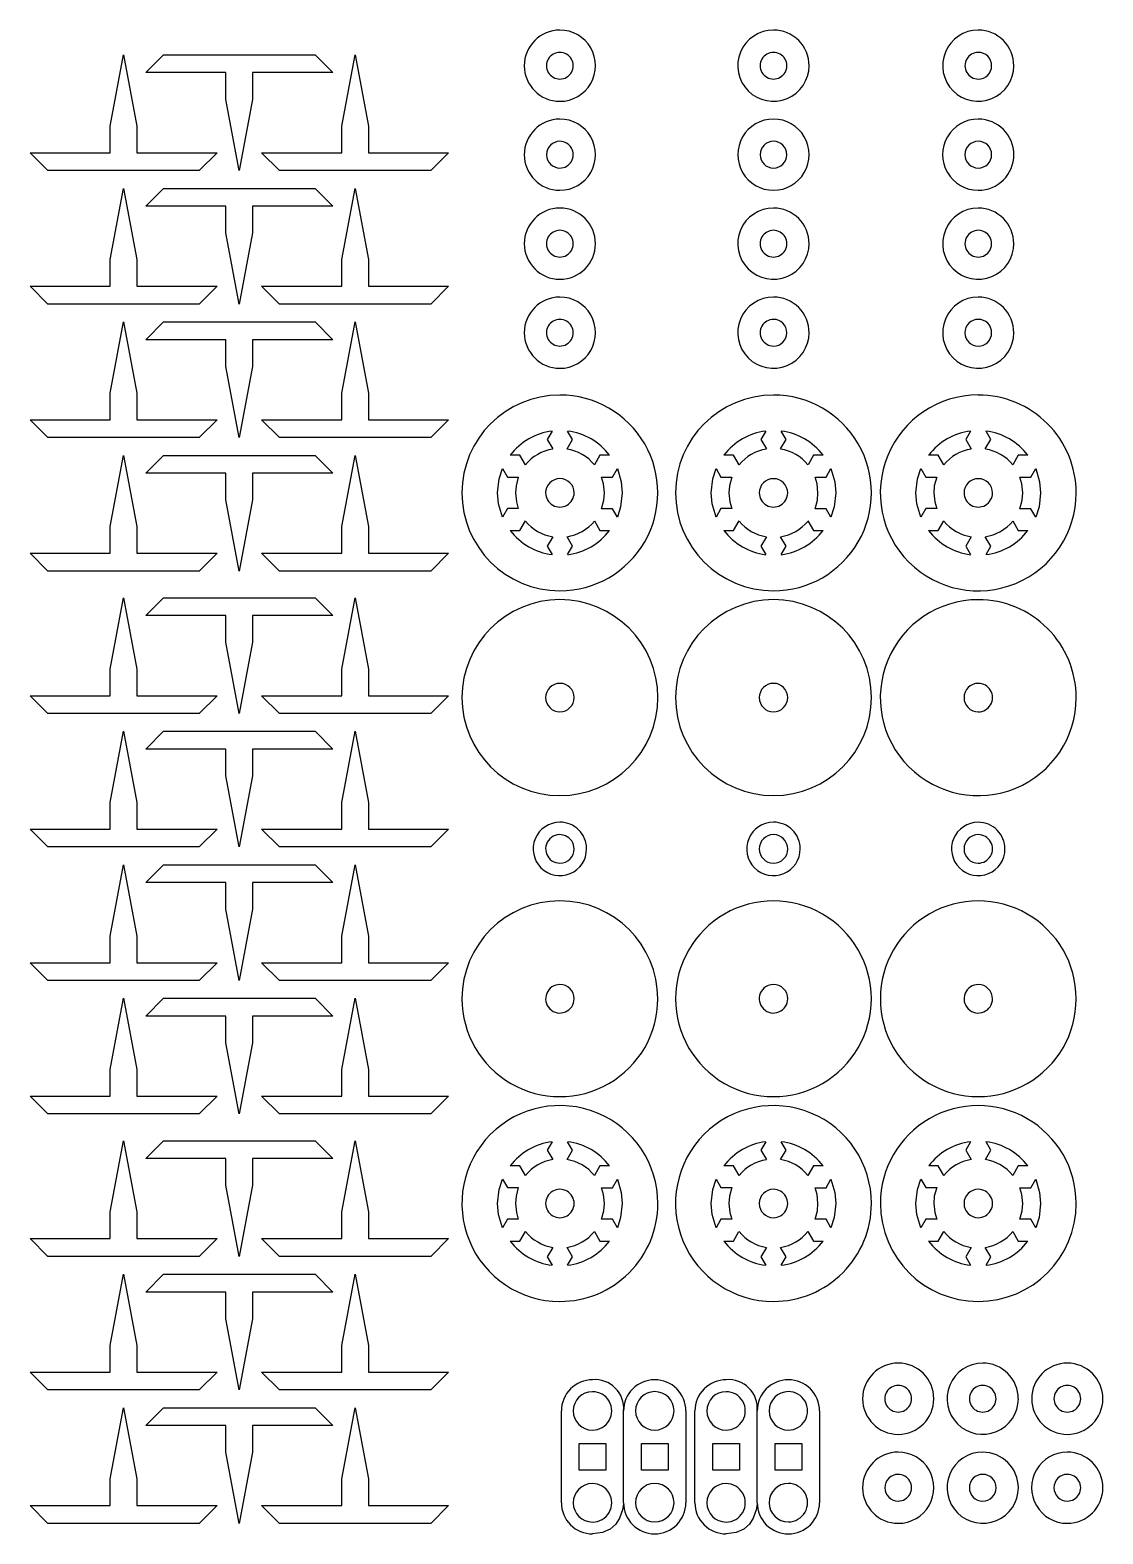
# Model space of a CAD drawing. Header units: millimetres. Extents: x -2305 to 1184, y -190 to 1638.
# Drawn here: x -1362.4 to -1181.7, y -12.9 to 240.5 of the extents above; entities that cross this region are included whole.
import ezdxf

# ---------------------------------------------------------------- set-up
doc = ezdxf.new("R2010")
doc.units = ezdxf.units.MM

msp = doc.modelspace()

# ---------------------------------------------------------------- linework, layer by layer
at = {"color": 7, "linetype": 'Continuous'}
for p, q in [((-1348.87, 224.3), (-1346.62, 236.3)), ((-1346.62, 236.3), (-1344.37, 224.3)), ((-1342.87, 233.3), (-1339.87, 236.3)), ((-1339.87, 236.3), (-1314.38, 236.3)), ((-1314.38, 236.3), (-1311.39, 233.3)), ((-1309.89, 224.3), (-1307.64, 236.3)), ((-1307.64, 236.3), (-1305.39, 224.3)), ((-1329.38, 233.3), (-1342.87, 233.3)), ((-1329.38, 228.8), (-1329.38, 233.3)), ((-1311.39, 233.3), (-1324.88, 233.3)), ((-1324.88, 233.3), (-1324.88, 228.8)), ((-1327.13, 216.8), (-1329.38, 228.8)), ((-1324.88, 228.8), (-1327.13, 216.8)), ((-1348.87, 219.8), (-1348.87, 224.3)), ((-1344.37, 224.3), (-1344.37, 219.8)), ((-1309.89, 219.8), (-1309.89, 224.3)), ((-1305.39, 224.3), (-1305.39, 219.8)), ((-1359.37, 216.8), (-1362.36, 219.8)), ((-1362.36, 219.8), (-1348.87, 219.8)), ((-1344.37, 219.8), (-1330.88, 219.8)), ((-1330.88, 219.8), (-1333.88, 216.8)), ((-1320.38, 216.8), (-1323.38, 219.8)), ((-1323.38, 219.8), (-1309.89, 219.8)), ((-1305.39, 219.8), (-1291.89, 219.8)), ((-1291.89, 219.8), (-1294.89, 216.8)), ((-1333.88, 216.8), (-1359.37, 216.8)), ((-1294.89, 216.8), (-1320.38, 216.8)), ((-1348.87, 201.81), (-1346.62, 213.8)), ((-1346.62, 213.8), (-1344.37, 201.81)), ((-1342.87, 210.8), (-1339.87, 213.8)), ((-1339.87, 213.8), (-1314.38, 213.8)), ((-1314.38, 213.8), (-1311.39, 210.8)), ((-1309.89, 201.81), (-1307.64, 213.8)), ((-1307.64, 213.8), (-1305.39, 201.81)), ((-1329.38, 210.8), (-1342.87, 210.8)), ((-1329.38, 206.3), (-1329.38, 210.8)), ((-1311.39, 210.8), (-1324.88, 210.8)), ((-1324.88, 210.8), (-1324.88, 206.3)), ((-1327.13, 194.31), (-1329.38, 206.3)), ((-1324.88, 206.3), (-1327.13, 194.31)), ((-1348.87, 197.31), (-1348.87, 201.81)), ((-1344.37, 201.81), (-1344.37, 197.31)), ((-1309.89, 197.31), (-1309.89, 201.81)), ((-1305.39, 201.81), (-1305.39, 197.31)), ((-1359.37, 194.31), (-1362.36, 197.31)), ((-1362.36, 197.31), (-1348.87, 197.31)), ((-1344.37, 197.31), (-1330.88, 197.31)), ((-1330.88, 197.31), (-1333.88, 194.31)), ((-1320.38, 194.31), (-1323.38, 197.31)), ((-1323.38, 197.31), (-1309.89, 197.31)), ((-1305.39, 197.31), (-1291.89, 197.31)), ((-1291.89, 197.31), (-1294.89, 194.31)), ((-1333.88, 194.31), (-1359.37, 194.31)), ((-1294.89, 194.31), (-1320.38, 194.31)), ((-1348.87, 179.32), (-1346.62, 191.31)), ((-1346.62, 191.31), (-1344.37, 179.32)), ((-1342.87, 188.31), (-1339.87, 191.31)), ((-1339.87, 191.31), (-1314.38, 191.31)), ((-1314.38, 191.31), (-1311.39, 188.31)), ((-1309.89, 179.32), (-1307.64, 191.31)), ((-1307.64, 191.31), (-1305.39, 179.32)), ((-1329.38, 188.31), (-1342.87, 188.31)), ((-1329.38, 183.81), (-1329.38, 188.31)), ((-1311.39, 188.31), (-1324.88, 188.31)), ((-1324.88, 188.31), (-1324.88, 183.81)), ((-1327.13, 171.82), (-1329.38, 183.81)), ((-1324.88, 183.81), (-1327.13, 171.82)), ((-1348.87, 174.82), (-1348.87, 179.32)), ((-1344.37, 179.32), (-1344.37, 174.82)), ((-1309.89, 174.82), (-1309.89, 179.32)), ((-1305.39, 179.32), (-1305.39, 174.82)), ((-1359.37, 171.82), (-1362.36, 174.82)), ((-1362.36, 174.82), (-1348.87, 174.82)), ((-1344.37, 174.82), (-1330.88, 174.82)), ((-1330.88, 174.82), (-1333.88, 171.82)), ((-1320.38, 171.82), (-1323.38, 174.82)), ((-1323.38, 174.82), (-1309.89, 174.82)), ((-1305.39, 174.82), (-1291.89, 174.82)), ((-1291.89, 174.82), (-1294.89, 171.82)), ((-1274.44, 172.91), (-1275.26, 171.5)), ((-1271.02, 171.5), (-1271.83, 172.91)), ((-1238.47, 172.91), (-1239.29, 171.5)), ((-1235.05, 171.5), (-1235.86, 172.91)), ((-1203.99, 172.91), (-1204.8, 171.5)), ((-1200.56, 171.5), (-1201.37, 172.91)), ((-1333.88, 171.82), (-1359.37, 171.82)), ((-1294.89, 171.82), (-1320.38, 171.82)), ((-1275.26, 171.5), (-1274.33, 169.9)), ((-1271.94, 169.9), (-1271.02, 171.5)), ((-1239.29, 171.5), (-1238.36, 169.9)), ((-1235.97, 169.9), (-1235.05, 171.5)), ((-1204.8, 171.5), (-1203.87, 169.9)), ((-1201.49, 169.9), (-1200.56, 171.5)), ((-1348.87, 156.82), (-1346.62, 168.82)), ((-1346.62, 168.82), (-1344.37, 156.82)), ((-1342.87, 165.82), (-1339.87, 168.82)), ((-1339.87, 168.82), (-1314.38, 168.82)), ((-1314.38, 168.82), (-1311.39, 165.82)), ((-1309.89, 156.82), (-1307.64, 168.82)), ((-1307.64, 168.82), (-1305.39, 156.82)), ((-1279.87, 168.84), (-1281.49, 168.84)), ((-1278.94, 167.24), (-1279.87, 168.84)), ((-1266.4, 168.84), (-1267.33, 167.24)), ((-1264.78, 168.84), (-1266.4, 168.84)), ((-1243.9, 168.84), (-1245.52, 168.84)), ((-1242.97, 167.24), (-1243.9, 168.84)), ((-1230.44, 168.84), (-1231.35, 167.24)), ((-1228.81, 168.84), (-1230.44, 168.84)), ((-1209.41, 168.84), (-1211.04, 168.84)), ((-1208.49, 167.24), (-1209.41, 168.84)), ((-1195.95, 168.84), (-1196.87, 167.24)), ((-1194.33, 168.84), (-1195.95, 168.84)), ((-1329.38, 165.82), (-1342.87, 165.82)), ((-1329.38, 161.32), (-1329.38, 165.82)), ((-1311.39, 165.82), (-1324.88, 165.82)), ((-1324.88, 165.82), (-1324.88, 161.32)), ((-1282.81, 166.59), (-1281.99, 165.17)), ((-1281.99, 165.17), (-1280.14, 165.17)), ((-1266.13, 165.16), (-1264.28, 165.16)), ((-1264.28, 165.16), (-1263.46, 166.59)), ((-1246.84, 166.59), (-1246.02, 165.17)), ((-1246.02, 165.17), (-1244.17, 165.17)), ((-1230.16, 165.16), (-1228.32, 165.16)), ((-1228.32, 165.16), (-1227.49, 166.59)), ((-1212.35, 166.59), (-1211.53, 165.17)), ((-1211.53, 165.17), (-1209.68, 165.17)), ((-1195.68, 165.16), (-1193.83, 165.16)), ((-1193.83, 165.16), (-1193.01, 166.59)), ((-1327.13, 149.33), (-1329.38, 161.32)), ((-1324.88, 161.32), (-1327.13, 149.33)), ((-1281.99, 159.85), (-1282.81, 158.42)), ((-1280.14, 159.85), (-1281.99, 159.85)), ((-1264.28, 159.84), (-1266.13, 159.84)), ((-1263.46, 158.42), (-1264.28, 159.84)), ((-1246.02, 159.85), (-1246.84, 158.42)), ((-1244.17, 159.85), (-1246.02, 159.85)), ((-1228.32, 159.84), (-1230.16, 159.84)), ((-1227.49, 158.42), (-1228.32, 159.84)), ((-1211.53, 159.85), (-1212.35, 158.42)), ((-1209.68, 159.85), (-1211.53, 159.85)), ((-1193.83, 159.84), (-1195.68, 159.84)), ((-1193.01, 158.42), (-1193.83, 159.84)), ((-1279.87, 156.17), (-1278.94, 157.77)), ((-1267.33, 157.77), (-1266.41, 156.17)), ((-1243.9, 156.17), (-1242.97, 157.77)), ((-1231.36, 157.77), (-1230.44, 156.17)), ((-1209.41, 156.17), (-1208.49, 157.77)), ((-1196.87, 157.77), (-1195.95, 156.17)), ((-1348.87, 152.33), (-1348.87, 156.82)), ((-1344.37, 156.82), (-1344.37, 152.33)), ((-1309.89, 152.33), (-1309.89, 156.82)), ((-1305.39, 156.82), (-1305.39, 152.33)), ((-1281.49, 156.17), (-1279.87, 156.17)), ((-1274.33, 155.11), (-1275.26, 153.51)), ((-1271.02, 153.51), (-1271.94, 155.11)), ((-1266.41, 156.17), (-1264.78, 156.17)), ((-1245.52, 156.17), (-1243.9, 156.17)), ((-1238.36, 155.11), (-1239.29, 153.51)), ((-1235.05, 153.51), (-1235.97, 155.11)), ((-1230.44, 156.17), (-1228.81, 156.17)), ((-1211.04, 156.17), (-1209.41, 156.17)), ((-1203.87, 155.11), (-1204.8, 153.51)), ((-1200.56, 153.51), (-1201.49, 155.11)), ((-1195.95, 156.17), (-1194.33, 156.17)), ((-1359.37, 149.33), (-1362.36, 152.33)), ((-1362.36, 152.33), (-1348.87, 152.33)), ((-1344.37, 152.33), (-1330.88, 152.33)), ((-1330.88, 152.33), (-1333.88, 149.33)), ((-1320.38, 149.33), (-1323.38, 152.33)), ((-1323.38, 152.33), (-1309.89, 152.33)), ((-1305.39, 152.33), (-1291.89, 152.33)), ((-1291.89, 152.33), (-1294.89, 149.33)), ((-1275.26, 153.51), (-1274.44, 152.1)), ((-1271.83, 152.1), (-1271.02, 153.51)), ((-1239.29, 153.51), (-1238.47, 152.1)), ((-1235.86, 152.1), (-1235.05, 153.51)), ((-1204.8, 153.51), (-1203.99, 152.1)), ((-1201.37, 152.1), (-1200.56, 153.51)), ((-1333.88, 149.33), (-1359.37, 149.33)), ((-1294.89, 149.33), (-1320.38, 149.33)), ((-1348.87, 132.83), (-1346.62, 144.83)), ((-1346.62, 144.83), (-1344.37, 132.83)), ((-1342.87, 141.83), (-1339.87, 144.83)), ((-1339.87, 144.83), (-1314.38, 144.83)), ((-1314.38, 144.83), (-1311.39, 141.83)), ((-1309.89, 132.83), (-1307.64, 144.83)), ((-1307.64, 144.83), (-1305.39, 132.83)), ((-1329.38, 141.83), (-1342.87, 141.83)), ((-1329.38, 137.33), (-1329.38, 141.83)), ((-1311.39, 141.83), (-1324.88, 141.83)), ((-1324.88, 141.83), (-1324.88, 137.33)), ((-1327.13, 125.34), (-1329.38, 137.33)), ((-1324.88, 137.33), (-1327.13, 125.34)), ((-1348.87, 128.34), (-1348.87, 132.83)), ((-1344.37, 132.83), (-1344.37, 128.34)), ((-1309.89, 128.34), (-1309.89, 132.83)), ((-1305.39, 132.83), (-1305.39, 128.34)), ((-1359.37, 125.34), (-1362.36, 128.34)), ((-1362.36, 128.34), (-1348.87, 128.34)), ((-1344.37, 128.34), (-1330.88, 128.34)), ((-1330.88, 128.34), (-1333.88, 125.34)), ((-1320.38, 125.34), (-1323.38, 128.34)), ((-1323.38, 128.34), (-1309.89, 128.34)), ((-1305.39, 128.34), (-1291.89, 128.34)), ((-1291.89, 128.34), (-1294.89, 125.34)), ((-1333.88, 125.34), (-1359.37, 125.34)), ((-1294.89, 125.34), (-1320.38, 125.34)), ((-1348.87, 110.34), (-1346.62, 122.34)), ((-1346.62, 122.34), (-1344.37, 110.34)), ((-1342.87, 119.34), (-1339.87, 122.34)), ((-1339.87, 122.34), (-1314.38, 122.34)), ((-1314.38, 122.34), (-1311.39, 119.34)), ((-1309.89, 110.34), (-1307.64, 122.34)), ((-1307.64, 122.34), (-1305.39, 110.34)), ((-1329.38, 119.34), (-1342.87, 119.34)), ((-1329.38, 114.84), (-1329.38, 119.34)), ((-1311.39, 119.34), (-1324.88, 119.34)), ((-1324.88, 119.34), (-1324.88, 114.84)), ((-1327.13, 102.85), (-1329.38, 114.84)), ((-1324.88, 114.84), (-1327.13, 102.85)), ((-1348.87, 105.85), (-1348.87, 110.34)), ((-1344.37, 110.34), (-1344.37, 105.85)), ((-1309.89, 105.85), (-1309.89, 110.34)), ((-1305.39, 110.34), (-1305.39, 105.85)), ((-1359.37, 102.85), (-1362.36, 105.85)), ((-1362.36, 105.85), (-1348.87, 105.85)), ((-1344.37, 105.85), (-1330.88, 105.85)), ((-1330.88, 105.85), (-1333.88, 102.85)), ((-1320.38, 102.85), (-1323.38, 105.85)), ((-1323.38, 105.85), (-1309.89, 105.85)), ((-1305.39, 105.85), (-1291.89, 105.85)), ((-1291.89, 105.85), (-1294.89, 102.85)), ((-1333.88, 102.85), (-1359.37, 102.85)), ((-1294.89, 102.85), (-1320.38, 102.85)), ((-1348.87, 87.85), (-1346.62, 99.85)), ((-1346.62, 99.85), (-1344.37, 87.85)), ((-1342.87, 96.85), (-1339.87, 99.85)), ((-1339.87, 99.85), (-1314.38, 99.85)), ((-1314.38, 99.85), (-1311.39, 96.85)), ((-1309.89, 87.85), (-1307.64, 99.85)), ((-1307.64, 99.85), (-1305.39, 87.85)), ((-1329.38, 96.85), (-1342.87, 96.85)), ((-1329.38, 92.35), (-1329.38, 96.85)), ((-1311.39, 96.85), (-1324.88, 96.85)), ((-1324.88, 96.85), (-1324.88, 92.35)), ((-1327.13, 80.36), (-1329.38, 92.35)), ((-1324.88, 92.35), (-1327.13, 80.36)), ((-1348.87, 83.35), (-1348.87, 87.85)), ((-1344.37, 87.85), (-1344.37, 83.35)), ((-1309.89, 83.35), (-1309.89, 87.85)), ((-1305.39, 87.85), (-1305.39, 83.35)), ((-1359.37, 80.36), (-1362.36, 83.35)), ((-1362.36, 83.35), (-1348.87, 83.35)), ((-1344.37, 83.35), (-1330.88, 83.35)), ((-1330.88, 83.35), (-1333.88, 80.36)), ((-1320.38, 80.36), (-1323.38, 83.35)), ((-1323.38, 83.35), (-1309.89, 83.35)), ((-1305.39, 83.35), (-1291.89, 83.35)), ((-1291.89, 83.35), (-1294.89, 80.36)), ((-1333.88, 80.36), (-1359.37, 80.36)), ((-1294.89, 80.36), (-1320.38, 80.36)), ((-1348.87, 65.36), (-1346.62, 77.36)), ((-1346.62, 77.36), (-1344.37, 65.36)), ((-1342.87, 74.36), (-1339.87, 77.36)), ((-1339.87, 77.36), (-1314.38, 77.36)), ((-1314.38, 77.36), (-1311.39, 74.36)), ((-1309.89, 65.36), (-1307.64, 77.36)), ((-1307.64, 77.36), (-1305.39, 65.36)), ((-1329.38, 74.36), (-1342.87, 74.36)), ((-1329.38, 69.86), (-1329.38, 74.36)), ((-1311.39, 74.36), (-1324.88, 74.36)), ((-1324.88, 74.36), (-1324.88, 69.86)), ((-1327.13, 57.87), (-1329.38, 69.86)), ((-1324.88, 69.86), (-1327.13, 57.87)), ((-1348.87, 60.86), (-1348.87, 65.36)), ((-1344.37, 65.36), (-1344.37, 60.86)), ((-1309.89, 60.86), (-1309.89, 65.36)), ((-1305.39, 65.36), (-1305.39, 60.86)), ((-1359.37, 57.87), (-1362.36, 60.86)), ((-1362.36, 60.86), (-1348.87, 60.86)), ((-1344.37, 60.86), (-1330.88, 60.86)), ((-1330.88, 60.86), (-1333.88, 57.87)), ((-1320.38, 57.87), (-1323.38, 60.86)), ((-1323.38, 60.86), (-1309.89, 60.86)), ((-1305.39, 60.86), (-1291.89, 60.86)), ((-1291.89, 60.86), (-1294.89, 57.87)), ((-1333.88, 57.87), (-1359.37, 57.87)), ((-1294.89, 57.87), (-1320.38, 57.87)), ((-1348.87, 41.37), (-1346.62, 53.37)), ((-1346.62, 53.37), (-1344.37, 41.37)), ((-1342.87, 50.37), (-1339.87, 53.37)), ((-1339.87, 53.37), (-1314.38, 53.37)), ((-1314.38, 53.37), (-1311.39, 50.37)), ((-1309.89, 41.37), (-1307.64, 53.37)), ((-1307.64, 53.37), (-1305.39, 41.37)), ((-1274.44, 53.2), (-1275.26, 51.79)), ((-1275.26, 51.79), (-1274.33, 50.18)), ((-1271.94, 50.18), (-1271.02, 51.79)), ((-1271.02, 51.79), (-1271.83, 53.2)), ((-1238.47, 53.2), (-1239.29, 51.79)), ((-1239.29, 51.79), (-1238.36, 50.18)), ((-1235.97, 50.18), (-1235.05, 51.79)), ((-1235.05, 51.79), (-1235.86, 53.2)), ((-1203.99, 53.2), (-1204.8, 51.79)), ((-1204.8, 51.79), (-1203.87, 50.18)), ((-1201.48, 50.18), (-1200.56, 51.79)), ((-1200.56, 51.79), (-1201.37, 53.2)), ((-1329.38, 50.37), (-1342.87, 50.37)), ((-1329.38, 45.87), (-1329.38, 50.37)), ((-1311.39, 50.37), (-1324.88, 50.37)), ((-1324.88, 50.37), (-1324.88, 45.87)), ((-1279.87, 49.13), (-1281.49, 49.13)), ((-1278.94, 47.53), (-1279.87, 49.13)), ((-1266.41, 49.13), (-1267.33, 47.53)), ((-1264.78, 49.13), (-1266.41, 49.13)), ((-1243.9, 49.13), (-1245.52, 49.13)), ((-1242.97, 47.53), (-1243.9, 49.13)), ((-1230.44, 49.13), (-1231.36, 47.53)), ((-1228.81, 49.13), (-1230.44, 49.13)), ((-1209.41, 49.13), (-1211.03, 49.13)), ((-1208.49, 47.53), (-1209.41, 49.13)), ((-1195.95, 49.13), (-1196.87, 47.53)), ((-1194.33, 49.13), (-1195.95, 49.13)), ((-1327.13, 33.87), (-1329.38, 45.87)), ((-1324.88, 45.87), (-1327.13, 33.87)), ((-1282.81, 46.88), (-1281.99, 45.46)), ((-1264.29, 45.45), (-1263.46, 46.87)), ((-1246.84, 46.88), (-1246.02, 45.46)), ((-1228.32, 45.45), (-1227.5, 46.87)), ((-1212.35, 46.88), (-1211.53, 45.46)), ((-1193.83, 45.45), (-1193.01, 46.87)), ((-1281.99, 45.46), (-1280.14, 45.46)), ((-1266.14, 45.45), (-1264.29, 45.45)), ((-1246.02, 45.46), (-1244.17, 45.46)), ((-1230.16, 45.45), (-1228.32, 45.45)), ((-1211.53, 45.46), (-1209.68, 45.46)), ((-1195.68, 45.45), (-1193.83, 45.45)), ((-1348.87, 36.87), (-1348.87, 41.37)), ((-1344.37, 41.37), (-1344.37, 36.87)), ((-1309.89, 36.87), (-1309.89, 41.37)), ((-1305.39, 41.37), (-1305.39, 36.87)), ((-1281.99, 40.13), (-1282.81, 38.71)), ((-1280.14, 40.13), (-1281.99, 40.13)), ((-1279.87, 36.46), (-1278.95, 38.06)), ((-1267.33, 38.06), (-1266.4, 36.46)), ((-1264.29, 40.13), (-1266.14, 40.13)), ((-1263.46, 38.71), (-1264.29, 40.13)), ((-1246.02, 40.13), (-1246.84, 38.71)), ((-1244.17, 40.13), (-1246.02, 40.13)), ((-1243.9, 36.46), (-1242.98, 38.06)), ((-1231.36, 38.06), (-1230.44, 36.46)), ((-1228.32, 40.13), (-1230.16, 40.13)), ((-1227.5, 38.71), (-1228.32, 40.13)), ((-1211.53, 40.13), (-1212.35, 38.71)), ((-1209.68, 40.13), (-1211.53, 40.13)), ((-1209.41, 36.46), (-1208.49, 38.06)), ((-1196.87, 38.06), (-1195.95, 36.46)), ((-1193.83, 40.13), (-1195.68, 40.13)), ((-1193.01, 38.71), (-1193.83, 40.13)), ((-1359.37, 33.87), (-1362.36, 36.87)), ((-1362.36, 36.87), (-1348.87, 36.87)), ((-1344.37, 36.87), (-1330.88, 36.87)), ((-1330.88, 36.87), (-1333.88, 33.87)), ((-1320.38, 33.87), (-1323.38, 36.87)), ((-1323.38, 36.87), (-1309.89, 36.87)), ((-1305.39, 36.87), (-1291.89, 36.87)), ((-1291.89, 36.87), (-1294.89, 33.87)), ((-1281.49, 36.46), (-1279.87, 36.46)), ((-1266.4, 36.46), (-1264.78, 36.46)), ((-1245.52, 36.46), (-1243.9, 36.46)), ((-1230.44, 36.46), (-1228.81, 36.46)), ((-1211.04, 36.46), (-1209.41, 36.46)), ((-1195.95, 36.46), (-1194.33, 36.46)), ((-1333.88, 33.87), (-1359.37, 33.87)), ((-1294.89, 33.87), (-1320.38, 33.87)), ((-1274.33, 35.4), (-1275.26, 33.8)), ((-1275.26, 33.8), (-1274.44, 32.39)), ((-1271.02, 33.8), (-1271.94, 35.4)), ((-1271.83, 32.39), (-1271.02, 33.8)), ((-1238.36, 35.4), (-1239.29, 33.8)), ((-1239.29, 33.8), (-1238.47, 32.39)), ((-1235.05, 33.8), (-1235.97, 35.4)), ((-1235.86, 32.39), (-1235.05, 33.8)), ((-1203.87, 35.4), (-1204.8, 33.8)), ((-1204.8, 33.8), (-1203.99, 32.39)), ((-1200.56, 33.8), (-1201.49, 35.4)), ((-1201.37, 32.39), (-1200.56, 33.8)), ((-1348.87, 18.88), (-1346.62, 30.88)), ((-1346.62, 30.88), (-1344.37, 18.88)), ((-1342.87, 27.88), (-1339.87, 30.88)), ((-1339.87, 30.88), (-1314.38, 30.88)), ((-1314.38, 30.88), (-1311.39, 27.88)), ((-1309.89, 18.88), (-1307.64, 30.88)), ((-1307.64, 30.88), (-1305.39, 18.88)), ((-1329.38, 27.88), (-1342.87, 27.88)), ((-1329.38, 23.38), (-1329.38, 27.88)), ((-1311.39, 27.88), (-1324.88, 27.88)), ((-1324.88, 27.88), (-1324.88, 23.38)), ((-1327.13, 11.38), (-1329.38, 23.38)), ((-1324.88, 23.38), (-1327.13, 11.38)), ((-1348.87, 14.38), (-1348.87, 18.88)), ((-1344.37, 18.88), (-1344.37, 14.38)), ((-1309.89, 14.38), (-1309.89, 18.88)), ((-1305.39, 18.88), (-1305.39, 14.38)), ((-1359.37, 11.38), (-1362.36, 14.38)), ((-1362.36, 14.38), (-1348.87, 14.38)), ((-1344.37, 14.38), (-1330.88, 14.38)), ((-1330.88, 14.38), (-1333.88, 11.38)), ((-1320.38, 11.38), (-1323.38, 14.38)), ((-1323.38, 14.38), (-1309.89, 14.38)), ((-1305.39, 14.38), (-1291.89, 14.38)), ((-1291.89, 14.38), (-1294.89, 11.38)), ((-1333.88, 11.38), (-1359.37, 11.38)), ((-1294.89, 11.38), (-1320.38, 11.38)), ((-1348.87, -3.61), (-1346.62, 8.39)), ((-1346.62, 8.39), (-1344.37, -3.61)), ((-1342.87, 5.39), (-1339.87, 8.39)), ((-1339.87, 8.39), (-1314.38, 8.39)), ((-1314.38, 8.39), (-1311.39, 5.39)), ((-1309.89, -3.61), (-1307.64, 8.39)), ((-1307.64, 8.39), (-1305.39, -3.61)), ((-1272.89, -7.63), (-1272.89, 7.85)), ((-1262.41, -7.61), (-1262.41, 7.86)), ((-1251.92, 7.86), (-1251.92, -7.62)), ((-1250.39, -7.63), (-1250.39, 7.85)), ((-1239.91, -7.61), (-1239.91, 7.86)), ((-1229.42, 7.86), (-1229.42, -7.62)), ((-1329.38, 5.39), (-1342.87, 5.39)), ((-1329.38, 0.89), (-1329.38, 5.39)), ((-1311.39, 5.39), (-1324.88, 5.39)), ((-1324.88, 5.39), (-1324.88, 0.89)), ((-1327.13, -11.11), (-1329.38, 0.89)), ((-1324.88, 0.89), (-1327.13, -11.11)), ((-1269.9, 2.37), (-1265.39, 2.37)), ((-1269.9, -2.14), (-1269.9, 2.37)), ((-1265.39, 2.37), (-1265.39, -2.14)), ((-1259.41, 2.37), (-1254.91, 2.37)), ((-1259.41, -2.13), (-1259.41, 2.37)), ((-1254.91, 2.37), (-1254.91, -2.13)), ((-1247.4, 2.37), (-1242.89, 2.37)), ((-1247.4, -2.14), (-1247.4, 2.37)), ((-1242.89, 2.37), (-1242.89, -2.14)), ((-1236.91, 2.37), (-1232.41, 2.37)), ((-1236.91, -2.13), (-1236.91, 2.37)), ((-1232.41, 2.37), (-1232.41, -2.13)), ((-1265.39, -2.14), (-1269.9, -2.14)), ((-1254.91, -2.13), (-1259.41, -2.13)), ((-1242.89, -2.14), (-1247.4, -2.14)), ((-1232.41, -2.13), (-1236.91, -2.13)), ((-1348.87, -8.11), (-1348.87, -3.61)), ((-1344.37, -3.61), (-1344.37, -8.11)), ((-1309.89, -8.11), (-1309.89, -3.61)), ((-1305.39, -3.61), (-1305.39, -8.11)), ((-1359.37, -11.11), (-1362.36, -8.11)), ((-1362.36, -8.11), (-1348.87, -8.11)), ((-1344.37, -8.11), (-1330.88, -8.11)), ((-1330.88, -8.11), (-1333.88, -11.11)), ((-1320.38, -11.11), (-1323.38, -8.11)), ((-1323.38, -8.11), (-1309.89, -8.11)), ((-1305.39, -8.11), (-1291.89, -8.11)), ((-1291.89, -8.11), (-1294.89, -11.11)), ((-1333.88, -11.11), (-1359.37, -11.11)), ((-1294.89, -11.11), (-1320.38, -11.11))]:
    msp.add_line(p, q, dxfattribs=at)
at = {"color": 7, "linetype": 'Continuous', "flags": 128}
for points in [[(-1283.63, 162.51), (-1283.37, 164.86), (-1282.81, 166.59)], [(-1280.14, 165.17), (-1280.53, 163.72), (-1280.63, 162.51)], [(-1265.64, 162.5), (-1265.8, 164.03), (-1266.13, 165.16)], [(-1263.46, 166.59), (-1262.81, 164.37), (-1262.64, 162.5)], [(-1247.66, 162.51), (-1247.4, 164.86), (-1246.84, 166.59)], [(-1244.17, 165.17), (-1244.56, 163.72), (-1244.66, 162.51)], [(-1229.67, 162.5), (-1229.83, 164.03), (-1230.16, 165.16)], [(-1227.49, 166.59), (-1226.84, 164.37), (-1226.67, 162.5)], [(-1213.18, 162.51), (-1212.91, 164.86), (-1212.35, 166.59)], [(-1209.68, 165.17), (-1210.08, 163.72), (-1210.18, 162.51)], [(-1195.18, 162.5), (-1195.34, 164.03), (-1195.68, 165.16)], [(-1193.01, 166.59), (-1192.35, 164.37), (-1192.18, 162.5)], [(-1282.81, 158.42), (-1283.47, 160.64), (-1283.63, 162.51)], [(-1280.63, 162.51), (-1280.47, 160.98), (-1280.14, 159.85)], [(-1266.13, 159.84), (-1265.74, 161.29), (-1265.64, 162.5)], [(-1262.64, 162.5), (-1262.91, 160.14), (-1263.46, 158.42)], [(-1246.84, 158.42), (-1247.5, 160.64), (-1247.66, 162.51)], [(-1244.66, 162.51), (-1244.5, 160.98), (-1244.17, 159.85)], [(-1230.16, 159.84), (-1229.77, 161.29), (-1229.67, 162.5)], [(-1226.67, 162.5), (-1226.94, 160.14), (-1227.49, 158.42)], [(-1212.35, 158.42), (-1213.01, 160.64), (-1213.18, 162.51)], [(-1210.18, 162.51), (-1210.01, 160.98), (-1209.68, 159.85)], [(-1195.68, 159.84), (-1195.28, 161.29), (-1195.18, 162.5)], [(-1192.18, 162.5), (-1192.45, 160.14), (-1193.01, 158.42)], [(-1283.64, 42.79), (-1283.37, 45.15), (-1282.81, 46.88)], [(-1263.46, 46.87), (-1262.81, 44.66), (-1262.64, 42.79)], [(-1247.67, 42.79), (-1247.4, 45.15), (-1246.84, 46.88)], [(-1227.5, 46.87), (-1226.84, 44.66), (-1226.67, 42.79)], [(-1213.18, 42.79), (-1212.91, 45.15), (-1212.35, 46.88)], [(-1193.01, 46.87), (-1192.35, 44.66), (-1192.18, 42.79)], [(-1280.14, 45.46), (-1280.53, 44.01), (-1280.63, 42.79)], [(-1265.64, 42.79), (-1265.8, 44.32), (-1266.14, 45.45)], [(-1244.17, 45.46), (-1244.56, 44.01), (-1244.66, 42.79)], [(-1229.67, 42.79), (-1229.83, 44.32), (-1230.16, 45.45)], [(-1209.68, 45.46), (-1210.08, 44.01), (-1210.18, 42.79)], [(-1195.19, 42.79), (-1195.35, 44.32), (-1195.68, 45.45)], [(-1282.81, 38.71), (-1283.47, 40.93), (-1283.64, 42.79)], [(-1280.63, 42.79), (-1280.47, 41.26), (-1280.14, 40.13)], [(-1266.14, 40.13), (-1265.74, 41.58), (-1265.64, 42.79)], [(-1262.64, 42.79), (-1262.91, 40.43), (-1263.46, 38.71)], [(-1246.84, 38.71), (-1247.5, 40.93), (-1247.67, 42.79)], [(-1244.67, 42.79), (-1244.5, 41.26), (-1244.17, 40.13)], [(-1230.16, 40.13), (-1229.77, 41.58), (-1229.67, 42.79)], [(-1226.67, 42.79), (-1226.94, 40.43), (-1227.5, 38.71)], [(-1212.35, 38.71), (-1213.01, 40.93), (-1213.18, 42.79)], [(-1210.18, 42.79), (-1210.02, 41.26), (-1209.68, 40.13)], [(-1195.68, 40.13), (-1195.29, 41.58), (-1195.19, 42.79)], [(-1192.18, 42.79), (-1192.45, 40.43), (-1193.01, 38.71)], [(-1262.41, -7.62), (-1262.41, -7.62), (-1262.41, -7.62), (-1262.41, -7.62), (-1262.41, -7.62), (-1262.41, -7.62), (-1262.41, -7.63), (-1262.42, -7.84), (-1262.59, -8.83), (-1263.09, -10.24), (-1263.72, -11.21), (-1264.65, -12.05), (-1265.94, -12.65), (-1267.65, -12.87)], [(-1239.91, -7.62), (-1239.91, -7.62), (-1239.91, -7.62), (-1239.91, -7.62), (-1239.91, -7.62), (-1239.91, -7.62), (-1239.91, -7.62), (-1239.91, -7.63), (-1239.92, -7.84), (-1240.09, -8.83), (-1240.59, -10.24), (-1241.22, -11.21), (-1242.15, -12.05), (-1243.44, -12.65), (-1245.15, -12.87)]]:
    msp.add_lwpolyline(points, dxfattribs=at)
at = {"color": 7, "linetype": 'Continuous'}
for centre, radius, start, end in [((-1273.14, 234.47), 6, 90.0059, 269.9942), ((-1273.14, 234.47), 6, 269.993, 90.0069), ((-1237.17, 234.47), 6, 89.9909, 0.0043), ((-1237.16, 234.48), 5.99, 359.956, 90.0382), ((-1202.68, 234.47), 6, 89.9879, 0.0039), ((-1202.68, 234.48), 5.99, 359.9499, 90.0381), ((-1273.14, 234.47), 2.25, 89.9862, 270.0137), ((-1273.14, 234.47), 2.25, 269.9927, 90.0074), ((-1237.17, 234.47), 2.25, 89.9911, 270.0087), ((-1237.17, 234.47), 2.25, 269.9993, 90.0008), ((-1202.68, 234.47), 2.25, 89.9911, 270.0045), ((-1202.68, 234.47), 2.25, 270.0043, 90.0001), ((-1273.14, 219.48), 6, 90.0035, 269.9965), ((-1273.14, 219.48), 6, 269.9894, 90.0105), ((-1237.17, 219.48), 6, 89.997, 270.0031), ((-1237.17, 219.48), 6, 269.9952, 90.0047), ((-1202.68, 219.48), 6, 89.9955, 270.0062), ((-1202.68, 219.48), 6, 269.9994, 89.999), ((-1273.14, 219.48), 2.25, 90.0035, 269.9963), ((-1273.14, 219.48), 2.25, 269.9969, 90.0032), ((-1237.17, 219.48), 2.25, 90.0084, 269.9914), ((-1237.17, 219.48), 2.25, 270.0035, 89.9966), ((-1202.68, 219.48), 2.25, 90.0084, 269.9872), ((-1202.68, 219.48), 2.25, 270.0084, 89.9959), ((-1273.14, 204.49), 6, 90.0121, 269.988), ((-1273.14, 204.49), 6, 270.0005, 89.9995), ((-1237.17, 204.49), 6, 89.9856, 359.9997), ((-1237.16, 204.49), 5.99, 359.9465, 90.0378), ((-1202.68, 204.49), 6, 89.9826, 359.9993), ((-1202.68, 204.49), 5.99, 359.9404, 90.0377), ((-1273.14, 204.49), 2.25, 89.9862, 270.0137), ((-1273.14, 204.49), 2.25, 269.9779, 90.0222), ((-1237.17, 204.49), 2.25, 89.9911, 270.0087), ((-1237.17, 204.49), 2.25, 269.9845, 90.0156), ((-1202.68, 204.49), 2.25, 89.9911, 270.0045), ((-1202.68, 204.49), 2.25, 269.9895, 90.0149), ((-1273.14, 189.49), 6, 90.0023, 269.9978), ((-1273.14, 189.49), 6, 269.9907, 90.0093), ((-1237.17, 189.49), 6, 89.9919, 0.013), ((-1237.16, 189.5), 5.99, 359.9537, 90.0503), ((-1202.68, 189.49), 6, 89.989, 0.0127), ((-1202.68, 189.5), 5.99, 359.9477, 90.0502), ((-1273.14, 189.49), 2.25, 89.994, 270.0058), ((-1273.14, 189.49), 2.25, 269.9973, 90.0028), ((-1237.17, 189.49), 2.25, 89.9989, 270.0009), ((-1237.17, 189.49), 2.25, 270.0039, 89.9963), ((-1202.68, 189.49), 2.25, 89.9989, 269.9967), ((-1202.68, 189.49), 2.25, 270.0088, 89.9956), ((-1273.14, 162.5), 16.49, 90.0034, 269.9969), ((-1273.14, 162.5), 16.49, 269.9986, 90.0011), ((-1237.17, 162.5), 16.49, 90.0055, 269.9945), ((-1237.17, 162.5), 16.49, 269.9989, 90.0011), ((-1202.68, 162.5), 16.5, 89.9944, 0.0098), ((-1202.67, 162.51), 16.48, 359.9667, 90.0365), ((-1273.14, 162.52), 10.47, 97.1437, 142.889), ((-1273.13, 162.52), 10.47, 37.1173, 82.8528), ((-1237.17, 162.52), 10.47, 97.1422, 142.8767), ((-1237.16, 162.53), 10.47, 37.1103, 82.8626), ((-1202.68, 162.52), 10.47, 97.1447, 142.877), ((-1202.68, 162.52), 10.47, 37.1262, 82.851), ((-1273.14, 162.5), 7.49, 99.1121, 140.7298), ((-1273.12, 162.52), 7.47, 39.2127, 80.9434), ((-1237.17, 162.5), 7.49, 99.1088, 140.7356), ((-1237.15, 162.51), 7.48, 39.2316, 80.942), ((-1202.69, 162.49), 7.5, 99.12, 140.7032), ((-1202.66, 162.51), 7.48, 39.2271, 80.9307), ((-1273.14, 162.51), 2.4, 0.0243, 179.9757), ((-1237.17, 162.5), 2.4, 0.0348, 179.9652), ((-1202.68, 162.5), 2.4, 0.0373, 179.9627), ((-1273.14, 162.51), 2.4, 179.9882, 0.0118), ((-1237.17, 162.51), 2.4, 179.9998, 0.0002), ((-1202.68, 162.51), 2.4, 179.9942, 0.0058), ((-1273.15, 162.5), 7.48, 219.2355, 260.9103), ((-1273.13, 162.51), 7.5, 279.131, 320.7183), ((-1237.18, 162.5), 7.48, 219.2394, 260.912), ((-1237.16, 162.51), 7.5, 279.1292, 320.7286), ((-1202.69, 162.5), 7.49, 219.2531, 260.9196), ((-1202.68, 162.51), 7.5, 279.1313, 320.7307), ((-1273.13, 162.51), 10.49, 217.1696, 262.8039), ((-1273.14, 162.5), 10.49, 277.1878, 322.8439), ((-1237.16, 162.51), 10.5, 217.1779, 262.8045), ((-1237.17, 162.5), 10.49, 277.1811, 322.8501), ((-1202.68, 162.5), 10.49, 217.1559, 262.8259), ((-1202.68, 162.5), 10.48, 277.1742, 322.8506), ((-1273.13, 128.02), 16.5, 90.0062, 269.9941), ((-1273.14, 128.02), 16.5, 270.0012, 89.9985), ((-1237.16, 128.02), 16.5, 90.0083, 269.9917), ((-1237.17, 128.02), 16.5, 270.0014, 89.9985), ((-1202.68, 128.01), 16.5, 89.9932, 0.0074), ((-1202.67, 128.03), 16.48, 359.9665, 90.0331), ((-1273.14, 128.02), 2.4, 0.0094, 270.0009), ((-1237.17, 128.02), 2.4, 0.0046, 269.9829), ((-1202.68, 128.02), 2.4, 90.0028, 269.9931), ((-1202.68, 128.02), 2.4, 269.9704, 90.0337), ((-1273.14, 128.02), 2.4, 269.9972, 0.0154), ((-1237.17, 128.02), 2.4, 269.9735, 0.0145), ((-1273.14, 102.53), 4.5, 90.0022, 0.0054), ((-1273.13, 102.53), 4.5, 359.9702, 90.0355), ((-1237.17, 102.53), 4.5, 90.0021, 0.0046), ((-1237.16, 102.53), 4.5, 359.9665, 90.0372), ((-1202.68, 102.53), 4.5, 89.9987, 0.0035), ((-1202.68, 102.53), 4.49, 359.9571, 90.0385), ((-1273.14, 102.53), 2.4, 359.9867, 269.999), ((-1237.17, 102.53), 2.4, 359.9818, 269.9811), ((-1202.68, 102.53), 2.4, 90.0074, 269.9885), ((-1202.68, 102.53), 2.4, 269.9735, 90.0306), ((-1273.13, 102.53), 2.4, 269.9534, 0.0346), ((-1237.16, 102.53), 2.4, 269.9297, 0.0336), ((-1273.14, 77.28), 16.49, 0.001, 179.999), ((-1237.17, 77.28), 16.49, 359.999, 180.001), ((-1202.68, 77.28), 16.49, 359.9992, 180.0008), ((-1273.14, 77.28), 2.4, 89.9996, 0.0476), ((-1273.13, 77.28), 2.4, 359.9686, 90.0847), ((-1237.17, 77.28), 2.4, 90.0194, 0.0525), ((-1237.16, 77.28), 2.4, 359.9678, 90.1082), ((-1202.68, 77.28), 2.4, 90.02, 0.0498), ((-1202.68, 77.28), 2.39, 359.9551, 90.123), ((-1273.14, 77.28), 16.49, 179.9955, 0.0045), ((-1237.17, 77.28), 16.49, 179.9938, 0.0062), ((-1202.68, 77.28), 16.49, 179.9935, 0.0065), ((-1273.14, 42.79), 16.5, 359.992, 270.0054), ((-1237.17, 42.79), 16.5, 359.9929, 270.005), ((-1202.68, 42.79), 16.49, 359.9961, 180.0039), ((-1273.14, 42.81), 10.47, 97.1369, 142.8858), ((-1273.13, 42.81), 10.47, 37.1159, 82.8543), ((-1237.17, 42.8), 10.47, 97.1389, 142.8737), ((-1237.16, 42.81), 10.47, 37.1077, 82.8652), ((-1202.68, 42.81), 10.47, 97.1395, 142.8793), ((-1202.68, 42.81), 10.47, 37.1201, 82.8577), ((-1273.14, 42.78), 7.5, 99.1253, 140.7262), ((-1273.13, 42.79), 7.49, 39.2604, 80.8861), ((-1237.17, 42.78), 7.49, 99.122, 140.7321), ((-1237.16, 42.79), 7.49, 39.2448, 80.8834), ((-1202.69, 42.79), 7.49, 99.1239, 140.7366), ((-1202.67, 42.79), 7.49, 39.2428, 80.8891), ((-1273.14, 42.79), 2.4, 89.9958, 270.0022), ((-1273.14, 42.79), 2.4, 269.9798, 90.0222), ((-1237.17, 42.79), 2.4, 90.0019, 269.9979), ((-1237.17, 42.79), 2.4, 269.9572, 90.0429), ((-1202.68, 42.79), 2.4, 89.9989, 269.997), ((-1202.68, 42.79), 2.4, 269.9572, 90.0469), ((-1273.13, 42.78), 16.49, 269.9725, 0.0236), ((-1237.16, 42.78), 16.49, 269.9728, 0.0236), ((-1202.68, 42.79), 16.49, 180.0014, 359.9986), ((-1273.15, 42.79), 7.48, 219.2349, 260.9355), ((-1273.13, 42.8), 7.49, 279.104, 320.7357), ((-1237.18, 42.79), 7.48, 219.2349, 260.9355), ((-1237.16, 42.8), 7.49, 279.1087, 320.7284), ((-1202.7, 42.79), 7.48, 219.2448, 260.9376), ((-1202.67, 42.8), 7.49, 279.1107, 320.7305), ((-1273.15, 42.76), 10.45, 217.0703, 262.889), ((-1273.13, 42.77), 10.46, 277.1258, 322.8933), ((-1237.18, 42.76), 10.45, 217.0772, 262.8994), ((-1237.16, 42.77), 10.46, 277.1252, 322.8897), ((-1202.7, 42.76), 10.45, 217.0729, 262.9025), ((-1202.67, 42.77), 10.47, 277.1266, 322.8856), ((-1216.16, 9.9), 6, 90.0148, 269.9886), ((-1216.16, 9.9), 6, 269.9988, 89.9978), ((-1201.93, 9.9), 6, 89.9838, 0.0096), ((-1201.93, 9.91), 5.99, 359.9681, 90.0182), ((-1187.68, 9.9), 6, 90.0041, 269.9985), ((-1187.69, 9.9), 6, 270.0114, 89.9861), ((-1267.65, 7.85), 5.24, 89.9531, 180.046), ((-1267.22, 8.29), 4.83, 354.9376, 95.0858), ((-1257.17, 7.86), 5.24, 89.9531, 180.0462), ((-1257.16, 7.86), 5.24, 359.9576, 90.0432), ((-1245.15, 7.85), 5.24, 89.9534, 180.0455), ((-1244.72, 8.29), 4.83, 354.9171, 95.0896), ((-1234.67, 7.86), 5.24, 89.9549, 180.0428), ((-1234.66, 7.86), 5.24, 359.9522, 90.0501), ((-1267.65, 7.85), 3.24, 90.002, 269.9967), ((-1267.65, 7.85), 3.24, 269.9997, 90.0016), ((-1257.16, 7.86), 3.24, 90.0017, 269.9964), ((-1257.16, 7.86), 3.24, 270.0017, 90.0002), ((-1245.15, 7.85), 3.24, 90.0067, 269.9917), ((-1245.15, 7.85), 3.24, 269.9922, 90.0095), ((-1234.66, 7.86), 3.24, 90.0017, 269.9932), ((-1234.66, 7.86), 3.24, 270.0017, 90.0033), ((-1216.16, 9.9), 2.25, 89.9895, 270.0016), ((-1216.16, 9.9), 2.25, 269.9812, 90.0277), ((-1201.93, 9.9), 2.25, 89.9895, 270.0017), ((-1201.93, 9.9), 2.25, 269.996, 90.0128), ((-1187.69, 9.9), 2.25, 89.9895, 270.0038), ((-1187.68, 9.9), 2.25, 269.9862, 90.0206), ((-1216.16, -5.09), 6, 90.0095, 269.9939), ((-1216.16, -5.09), 6, 269.9911, 90.0056), ((-1201.93, -5.09), 6, 89.9866, 0.0019), ((-1201.92, -5.09), 5.99, 359.9411, 90.0403), ((-1187.69, -5.09), 6, 89.9988, 270.0037), ((-1187.69, -5.09), 6, 270.0036, 89.9939), ((-1267.65, -7.63), 3.24, 90.002, 269.9967), ((-1267.65, -7.63), 3.24, 269.9997, 90.0016), ((-1257.16, -7.61), 3.24, 90.0017, 269.9964), ((-1257.16, -7.61), 3.24, 270.0017, 90.0002), ((-1245.15, -7.63), 3.24, 90.0067, 269.9917), ((-1245.15, -7.63), 3.24, 269.9922, 90.0095), ((-1234.66, -7.61), 3.24, 90.0017, 269.9932), ((-1234.66, -7.61), 3.24, 270.0017, 90.0033), ((-1216.16, -5.09), 2.25, 90.0002, 269.9909), ((-1216.16, -5.09), 2.25, 269.9969, 90.012), ((-1201.93, -5.09), 2.25, 90.0002, 269.9909), ((-1201.93, -5.09), 2.25, 270.0117, 89.9971), ((-1187.68, -5.09), 2.25, 90.0002, 269.9931), ((-1187.68, -5.09), 2.25, 270.0019, 90.0049), ((-1267.65, -7.63), 5.24, 179.9521, 270.0471), ((-1257.17, -7.62), 5.24, 179.9494, 270.0499), ((-1257.16, -7.62), 5.24, 269.9568, 0.0439), ((-1245.15, -7.63), 5.24, 179.9521, 270.0468), ((-1234.67, -7.62), 5.24, 179.9467, 270.051), ((-1234.66, -7.62), 5.24, 269.9468, 0.0554)]:
    msp.add_arc(centre, radius, start, end, dxfattribs=at)

doc.saveas('drawing.dxf')
